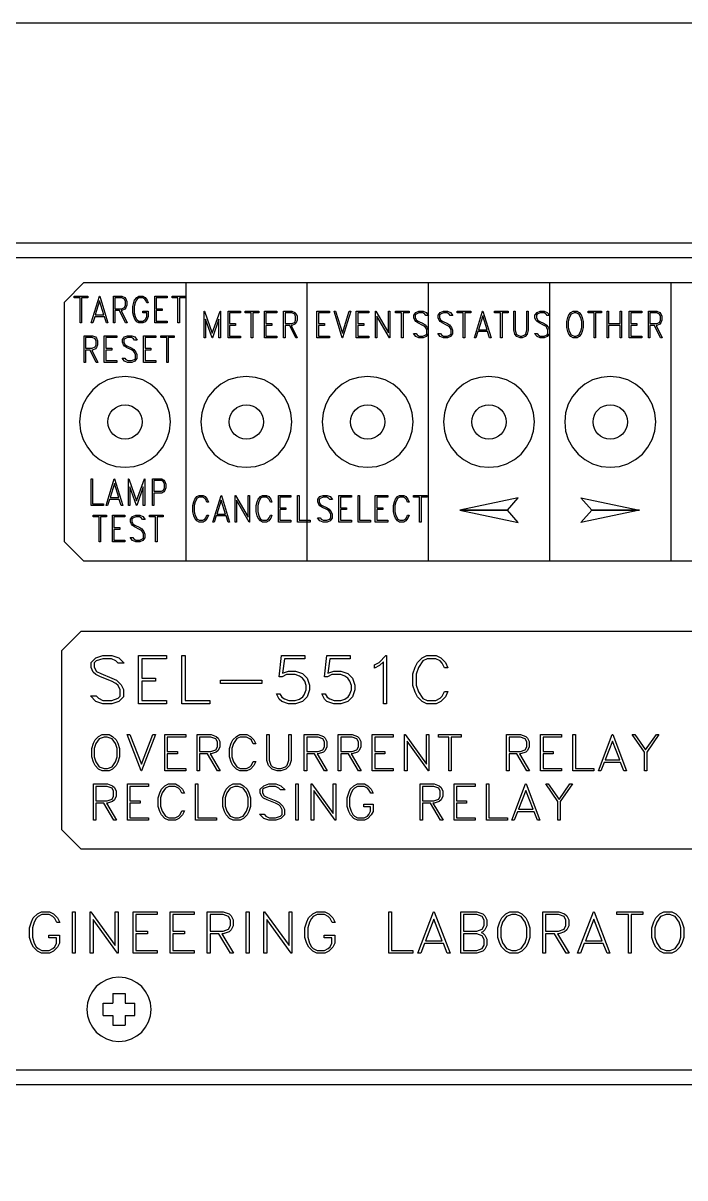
# Model space of a CAD drawing. Header units: inches. Extents: x 4.9 to 38.9, y -1.1 to 21.9.
# Drawn here: x 16.782 to 19.51, y 17.097 to 21.858 of the extents above; entities that cross this region are included whole.
import ezdxf
from ezdxf.enums import TextEntityAlignment as Align

# ---------------------------------------------------------------- set-up
doc = ezdxf.new("R2010")
doc.units = ezdxf.units.IN
doc.header["$MEASUREMENT"] = 0
for name, color, linetype in [('E_TEXT', 250, 'Continuous'), ('F_TITLE2', 6, 'Continuous'), ('F_TITLE4', 4, 'Continuous'), ('P_TITLE', 4, 'Continuous')]:
    doc.layers.add(name, color=color, linetype=linetype)
doc.styles.get("Standard").update_dxf_attribs({"font": 'ARIAL.TTF'})
doc.styles.add('TITLE', font='ARIAL.TTF', dxfattribs={"width": 0.9})

# ---------------------------------------------------------------- blocks, each defined once
blk = doc.blocks.new('TA&S_TBLK')
at = {"layer": 'P_TITLE', "color": 7}
blk.add_lwpolyline([(1.5, 0.5), (35.5007, 0.5), (35.5007, 23.5011), (1.5, 23.5011)], close=True, dxfattribs=at)
at = {"layer": 'F_TITLE2', "color": 7, "style": 'TITLE'}
blk.add_attdef('JOB-NAME', text='', height=0.1875, dxfattribs=at).set_placement((29.6506, 1.7627), align=Align.CENTER)
at = {"layer": 'F_TITLE2', "color": 7}
for tag, p in [('DESIGNER', (7.9525, 1.8139)), ('DWG-SCALE', (19.8323, 1.8147)), ('DATE-ISSUE', (34.2966, 1.7656)), ('DRAFTER', (7.9438, 1.4713)), ('SHEET', (33.9221, 1.3101)), ('SHEET-OF', (34.9297, 1.3063)), ('CHECKED', (7.9351, 1.1156))]:
    blk.add_attdef(tag, text='', height=0.125, dxfattribs=at).set_placement(p, align=Align.CENTER)
for tag, p in [('DWG-FILE', (19.3993, 1.4657)), ('PROJ-NO', (19.4051, 1.1222))]:
    blk.add_attdef(tag, p, '', height=0.125, dxfattribs=at)
at = {"layer": 'F_TITLE4', "color": 7, "style": 'TITLE'}
for tag, height, p in [('PRJ-NAME1', 0.25, (23.6332, 1.4792)), ('DWG-NAME1', 0.25, (29.6506, 1.1364)), ('PRJ-NAME2', 0.25, (23.6332, 0.9692)), ('DWG-NO', 0.1875, (34.4741, 0.8161)), ('DWG-NAME2', 0.25, (29.6506, 0.7053))]:
    blk.add_attdef(tag, text='', height=height, dxfattribs=at).set_placement(p, align=Align.CENTER)

msp = doc.modelspace()

# ---------------------------------------------------------------- linework, layer by layer
at = {"color": 7}
for p, q in [((12.8862, 20.9523), (21.4683, 20.9523)), ((12.8862, 20.9523), (21.4683, 20.9523)), ((17.4523, 20.7884), (17.4523, 19.6401)), ((17.9523, 20.7884), (17.9523, 19.6401)), ((18.4523, 20.7884), (18.4523, 19.6401)), ((18.9523, 20.7884), (18.9523, 19.6401)), ((19.4523, 20.7884), (19.4523, 19.6401)), ((17.1523, 17.8575), (17.1523, 17.8175)), ((17.1523, 17.8575), (17.2023, 17.8575)), ((17.2023, 17.8575), (17.2023, 17.8175)), ((17.1122, 17.8175), (17.1523, 17.8175)), ((17.1122, 17.7673), (17.1122, 17.8175)), ((17.2023, 17.8175), (17.2423, 17.8175)), ((17.2423, 17.7673), (17.2423, 17.8175)), ((17.1122, 17.7673), (17.1523, 17.7673)), ((17.1523, 17.7673), (17.1523, 17.7273)), ((17.2023, 17.7673), (17.2023, 17.7273)), ((17.2023, 17.7673), (17.2423, 17.7673)), ((17.1523, 17.7273), (17.2023, 17.7273)), ((12.8862, 17.4823), (21.4683, 17.4823)), ((12.8862, 17.4823), (21.4683, 17.4823))]:
    msp.add_line(p, q, dxfattribs=at)
for points in [[(20.0854, 17.5423), (18.7305, 17.5423), (17.1773, 17.5423), (15.6241, 17.5423), (14.2691, 17.5423), (13.3108, 17.5423), (13.0423, 17.5423), (12.9473, 17.5423), (12.8672, 17.6224), (12.8672, 17.7594), (12.8672, 18.1208), (12.8672, 19.2173), (12.8672, 20.3139), (12.8672, 20.6752), (12.8672, 20.8123), (12.9473, 20.8923)], [(12.9473, 20.8923), (13.0423, 20.8923), (13.3108, 20.8923), (14.2691, 20.8923), (15.6241, 20.8923), (17.1773, 20.8923), (18.7305, 20.8923), (20.0854, 20.8923)], [(19.6573, 19.6401), (18.9523, 19.6401), (18.2473, 19.6401), (17.6322, 19.6401), (17.1972, 19.6401), (17.0753, 19.6401), (17.0322, 19.6401), (16.9522, 19.7201), (16.9522, 19.8745), (16.9522, 20.2142), (16.9522, 20.554), (16.9522, 20.7084), (17.0322, 20.7884)], [(17.0322, 20.7884), (17.0753, 20.7884), (17.1972, 20.7884), (17.6322, 20.7884), (18.2473, 20.7884), (18.9523, 20.7884), (19.6573, 20.7884)], [(17.3898, 20.2143), (17.386, 20.2521), (17.375, 20.2873), (17.3578, 20.3192), (17.3349, 20.3469), (17.3071, 20.3698), (17.2753, 20.3871), (17.2401, 20.398), (17.2023, 20.4018), (17.1645, 20.398), (17.1293, 20.3871), (17.0974, 20.3698), (17.0697, 20.3469), (17.0468, 20.3192), (17.0295, 20.2873), (17.0186, 20.2521), (17.0148, 20.2143), (17.0186, 20.1766), (17.0295, 20.1414), (17.0468, 20.1096), (17.0697, 20.0819), (17.0974, 20.059), (17.1293, 20.0417), (17.1645, 20.0308), (17.2023, 20.027), (17.2401, 20.0308), (17.2753, 20.0417), (17.3071, 20.059), (17.3349, 20.0819), (17.3578, 20.1096), (17.375, 20.1414), (17.386, 20.1766), (17.3898, 20.2143), (17.3898, 20.2143)], [(17.8898, 20.2143), (17.886, 20.2521), (17.875, 20.2873), (17.8577, 20.3192), (17.8348, 20.3469), (17.8071, 20.3698), (17.7752, 20.3871), (17.74, 20.398), (17.7022, 20.4018), (17.6644, 20.398), (17.6292, 20.3871), (17.5974, 20.3698), (17.5696, 20.3469), (17.5467, 20.3192), (17.5295, 20.2873), (17.5185, 20.2521), (17.5147, 20.2143), (17.5185, 20.1766), (17.5295, 20.1414), (17.5467, 20.1096), (17.5696, 20.0819), (17.5974, 20.059), (17.6292, 20.0417), (17.6644, 20.0308), (17.7022, 20.027), (17.74, 20.0308), (17.7752, 20.0417), (17.8071, 20.059), (17.8348, 20.0819), (17.8577, 20.1096), (17.875, 20.1414), (17.886, 20.1766), (17.8898, 20.2143), (17.8898, 20.2143)], [(18.3897, 20.2143), (18.3859, 20.2521), (18.375, 20.2873), (18.3577, 20.3192), (18.3348, 20.3469), (18.3071, 20.3698), (18.2752, 20.3871), (18.24, 20.398), (18.2022, 20.4018), (18.1644, 20.398), (18.1292, 20.3871), (18.0974, 20.3698), (18.0696, 20.3469), (18.0467, 20.3192), (18.0294, 20.2873), (18.0185, 20.2521), (18.0147, 20.2143), (18.0185, 20.1766), (18.0294, 20.1414), (18.0467, 20.1096), (18.0696, 20.0819), (18.0974, 20.059), (18.1292, 20.0417), (18.1644, 20.0308), (18.2022, 20.027), (18.24, 20.0308), (18.2752, 20.0417), (18.3071, 20.059), (18.3348, 20.0819), (18.3577, 20.1096), (18.375, 20.1414), (18.3859, 20.1766), (18.3897, 20.2143), (18.3897, 20.2143)], [(18.8897, 20.2143), (18.8859, 20.2521), (18.875, 20.2873), (18.8577, 20.3192), (18.8348, 20.3469), (18.8071, 20.3698), (18.7752, 20.3871), (18.74, 20.398), (18.7022, 20.4018), (18.6645, 20.398), (18.6293, 20.3871), (18.5974, 20.3698), (18.5697, 20.3469), (18.5468, 20.3192), (18.5294, 20.2873), (18.5185, 20.2521), (18.5147, 20.2143), (18.5185, 20.1766), (18.5294, 20.1414), (18.5468, 20.1096), (18.5697, 20.0819), (18.5974, 20.059), (18.6293, 20.0417), (18.6645, 20.0308), (18.7022, 20.027), (18.74, 20.0308), (18.7752, 20.0417), (18.8071, 20.059), (18.8348, 20.0819), (18.8577, 20.1096), (18.875, 20.1414), (18.8859, 20.1766), (18.8897, 20.2143), (18.8897, 20.2143)], [(19.3897, 20.2143), (19.3859, 20.2521), (19.375, 20.2873), (19.3577, 20.3192), (19.3348, 20.3469), (19.3071, 20.3698), (19.2753, 20.3871), (19.2401, 20.398), (19.2024, 20.4018), (19.1646, 20.398), (19.1294, 20.3871), (19.0975, 20.3698), (19.0698, 20.3469), (19.0469, 20.3192), (19.0296, 20.2873), (19.0186, 20.2521), (19.0148, 20.2143), (19.0186, 20.1766), (19.0296, 20.1414), (19.0469, 20.1096), (19.0698, 20.0819), (19.0975, 20.059), (19.1294, 20.0417), (19.1646, 20.0308), (19.2024, 20.027), (19.2401, 20.0308), (19.2753, 20.0417), (19.3071, 20.059), (19.3348, 20.0819), (19.3577, 20.1096), (19.375, 20.1414), (19.3859, 20.1766), (19.3897, 20.2143), (19.3897, 20.2143)], [(19.6481, 18.4526), (18.9428, 18.4526), (18.2375, 18.4526), (17.6223, 18.4526), (17.1871, 18.4526), (17.0652, 18.4526), (17.022, 18.4526), (16.942, 18.5326), (16.942, 18.6482), (16.942, 18.9024), (16.942, 19.1566), (16.942, 19.2722), (17.022, 19.3522), (17.0652, 19.3522), (17.1871, 19.3522), (17.6223, 19.3522), (18.2375, 19.3522), (18.9428, 19.3522), (19.6481, 19.3522)], [(17.3098, 17.7924), (17.3071, 17.8191), (17.2993, 17.844), (17.2871, 17.8665), (17.271, 17.8861), (17.2514, 17.9023), (17.2289, 17.9144), (17.204, 17.9222), (17.1773, 17.9248), (17.1506, 17.9222), (17.1257, 17.9144), (17.1032, 17.9023), (17.0836, 17.8861), (17.0674, 17.8665), (17.0552, 17.844), (17.0475, 17.8191), (17.0448, 17.7924), (17.0475, 17.7657), (17.0552, 17.7408), (17.0674, 17.7183), (17.0836, 17.6987), (17.1032, 17.6825), (17.1257, 17.6703), (17.1506, 17.6625), (17.1773, 17.6598), (17.204, 17.6625), (17.2289, 17.6703), (17.2514, 17.6825), (17.271, 17.6987), (17.2871, 17.7183), (17.2993, 17.7408), (17.3071, 17.7657), (17.3098, 17.7924), (17.3098, 17.7924)]]:
    msp.add_lwpolyline(points, dxfattribs=at)
for points in [[(17.0482, 20.7252), (17.0234, 20.7252), (17.0234, 20.6221), (17.0175, 20.6221), (17.0175, 20.7252), (16.9927, 20.7252), (16.9927, 20.7326), (17.0482, 20.7326)], [(17.1317, 20.6221), (17.1256, 20.6221), (17.1175, 20.6479), (17.0773, 20.6479), (17.0692, 20.6221), (17.0631, 20.6221), (17.0968, 20.7326), (17.098, 20.7326)], [(17.1153, 20.6553), (17.0973, 20.7128), (17.0795, 20.6553)], [(17.2109, 20.6221), (17.2046, 20.6221), (17.1799, 20.6736), (17.1607, 20.6736), (17.1607, 20.6221), (17.1548, 20.6221), (17.1548, 20.7326), (17.1889, 20.7326), (17.2016, 20.7274), (17.206, 20.7219), (17.2102, 20.7111), (17.2102, 20.6952), (17.206, 20.6843), (17.2016, 20.6789), (17.1889, 20.6736), (17.1863, 20.6736)], [(17.2043, 20.6957), (17.2043, 20.7106), (17.2004, 20.7201), (17.1885, 20.7252), (17.1607, 20.7252), (17.1607, 20.6811), (17.1885, 20.6811), (17.2004, 20.6862)], [(17.2981, 20.7045), (17.2918, 20.7045), (17.2874, 20.7152), (17.2835, 20.7201), (17.2757, 20.7252), (17.2597, 20.7252), (17.2518, 20.7201), (17.2479, 20.7152), (17.2438, 20.7052), (17.2397, 20.6901), (17.2397, 20.6646), (17.2438, 20.6495), (17.2479, 20.6395), (17.2518, 20.6346), (17.2597, 20.6297), (17.2757, 20.6297), (17.2835, 20.6346), (17.2874, 20.6395), (17.2914, 20.6494), (17.2914, 20.6633), (17.275, 20.6633), (17.275, 20.6707), (17.2974, 20.6707), (17.2974, 20.6487), (17.2931, 20.638), (17.2847, 20.6275), (17.276, 20.6221), (17.2591, 20.6221), (17.2506, 20.6275), (17.2421, 20.638), (17.238, 20.6487), (17.2338, 20.6643), (17.2338, 20.6904), (17.238, 20.7062), (17.2414, 20.7167), (17.2506, 20.7274), (17.2591, 20.7326), (17.276, 20.7326), (17.2847, 20.7274), (17.2931, 20.7167)], [(17.3764, 20.6221), (17.325, 20.6221), (17.325, 20.7326), (17.3764, 20.7326), (17.3764, 20.7252), (17.3311, 20.7252), (17.3311, 20.6811), (17.3557, 20.6811), (17.3557, 20.6736), (17.3311, 20.6736), (17.3311, 20.6297), (17.3764, 20.6297)], [(17.4512, 20.7252), (17.4264, 20.7252), (17.4264, 20.6221), (17.4205, 20.6221), (17.4205, 20.7252), (17.3959, 20.7252), (17.3959, 20.7326), (17.4512, 20.7326)], [(17.5954, 20.5607), (17.5895, 20.5607), (17.5895, 20.6385), (17.5622, 20.5607), (17.561, 20.5607), (17.5337, 20.6385), (17.5337, 20.5607), (17.5278, 20.5607), (17.5278, 20.6711), (17.5291, 20.6711), (17.5615, 20.5802), (17.5939, 20.6711), (17.5954, 20.6711)], [(17.6785, 20.5607), (17.6273, 20.5607), (17.6273, 20.6711), (17.6785, 20.6711), (17.6785, 20.6636), (17.6332, 20.6636), (17.6332, 20.6197), (17.658, 20.6197), (17.658, 20.6122), (17.6332, 20.6122), (17.6332, 20.5682), (17.6785, 20.5682)], [(17.7533, 20.6636), (17.7287, 20.6636), (17.7287, 20.5607), (17.7228, 20.5607), (17.7228, 20.6636), (17.698, 20.6636), (17.698, 20.6711), (17.7533, 20.6711)], [(17.8282, 20.5607), (17.777, 20.5607), (17.777, 20.6711), (17.8282, 20.6711), (17.8282, 20.6636), (17.7829, 20.6636), (17.7829, 20.6197), (17.8077, 20.6197), (17.8077, 20.6122), (17.7829, 20.6122), (17.7829, 20.5682), (17.8282, 20.5682)], [(17.9121, 20.5607), (17.9057, 20.5607), (17.8809, 20.6122), (17.862, 20.6122), (17.862, 20.5607), (17.856, 20.5607), (17.856, 20.6711), (17.8899, 20.6711), (17.9026, 20.6658), (17.9072, 20.6604), (17.9113, 20.6497), (17.9113, 20.6336), (17.9072, 20.6229), (17.9026, 20.6175), (17.8899, 20.6122), (17.8874, 20.6122)], [(17.9054, 20.6343), (17.9054, 20.649), (17.9015, 20.6587), (17.8898, 20.6636), (17.862, 20.6636), (17.862, 20.6197), (17.8898, 20.6197), (17.9015, 20.6246)], [(18.0447, 20.5607), (17.9933, 20.5607), (17.9933, 20.6711), (18.0447, 20.6711), (18.0447, 20.6636), (17.9995, 20.6636), (17.9995, 20.6197), (18.024, 20.6197), (18.024, 20.6122), (17.9995, 20.6122), (17.9995, 20.5682), (18.0447, 20.5682)], [(18.1324, 20.6711), (18.0986, 20.5607), (18.0974, 20.5607), (18.0637, 20.6711), (18.0698, 20.6711), (18.098, 20.5805), (18.1263, 20.6711)], [(18.2068, 20.5607), (18.1554, 20.5607), (18.1554, 20.6711), (18.2068, 20.6711), (18.2068, 20.6636), (18.1614, 20.6636), (18.1614, 20.6197), (18.1861, 20.6197), (18.1861, 20.6122), (18.1614, 20.6122), (18.1614, 20.5682), (18.2068, 20.5682)], [(18.2939, 20.5607), (18.2926, 20.5607), (18.2404, 20.6507), (18.2404, 20.5607), (18.2344, 20.5607), (18.2344, 20.6711), (18.2358, 20.6711), (18.288, 20.5811), (18.288, 20.6711), (18.2939, 20.6711)], [(18.373, 20.6636), (18.3482, 20.6636), (18.3482, 20.5607), (18.3423, 20.5607), (18.3423, 20.6636), (18.3175, 20.6636), (18.3175, 20.6711), (18.373, 20.6711)], [(18.4531, 20.6533), (18.4423, 20.6533), (18.4381, 20.6587), (18.4301, 20.6636), (18.414, 20.6636), (18.4021, 20.6587), (18.3984, 20.6541), (18.3984, 20.6445), (18.4023, 20.6348), (18.4101, 20.6299), (18.4308, 20.6195), (18.4392, 20.6145), (18.4477, 20.6038), (18.452, 20.5931), (18.452, 20.5768), (18.4431, 20.566), (18.4306, 20.5607), (18.4138, 20.5607), (18.4011, 20.566), (18.3911, 20.5785), (18.4019, 20.5785), (18.4064, 20.5733), (18.4142, 20.5682), (18.4303, 20.5682), (18.4423, 20.5733), (18.4459, 20.5778), (18.4459, 20.5924), (18.442, 20.6024), (18.4381, 20.6072), (18.4299, 20.6122), (18.4094, 20.6226), (18.4009, 20.6278), (18.3967, 20.6333), (18.3925, 20.644), (18.3925, 20.655), (18.4011, 20.6658), (18.4138, 20.6711), (18.4306, 20.6711), (18.4431, 20.6658)], [(18.5539, 20.6533), (18.543, 20.6533), (18.5388, 20.6587), (18.5308, 20.6636), (18.5147, 20.6636), (18.5028, 20.6587), (18.4991, 20.6541), (18.4991, 20.6445), (18.503, 20.6348), (18.5108, 20.6299), (18.5315, 20.6195), (18.54, 20.6145), (18.5484, 20.6038), (18.5527, 20.5931), (18.5527, 20.5768), (18.544, 20.566), (18.5313, 20.5607), (18.5145, 20.5607), (18.5018, 20.566), (18.4918, 20.5785), (18.5027, 20.5785), (18.5071, 20.5733), (18.5149, 20.5682), (18.531, 20.5682), (18.543, 20.5733), (18.5466, 20.5778), (18.5466, 20.5924), (18.5427, 20.6024), (18.5388, 20.6072), (18.5306, 20.6122), (18.5101, 20.6226), (18.5016, 20.6278), (18.4974, 20.6333), (18.4932, 20.644), (18.4932, 20.655), (18.5018, 20.6658), (18.5145, 20.6711), (18.5313, 20.6711), (18.544, 20.6658)], [(18.6274, 20.6636), (18.6027, 20.6636), (18.6027, 20.5607), (18.5967, 20.5607), (18.5967, 20.6636), (18.572, 20.6636), (18.572, 20.6711), (18.6274, 20.6711)], [(18.711, 20.5607), (18.7049, 20.5607), (18.6968, 20.5865), (18.6566, 20.5865), (18.6485, 20.5607), (18.6424, 20.5607), (18.6759, 20.6711), (18.6773, 20.6711)], [(18.7812, 20.6636), (18.7565, 20.6636), (18.7565, 20.5607), (18.7505, 20.5607), (18.7505, 20.6636), (18.7258, 20.6636), (18.7258, 20.6711), (18.7812, 20.6711)], [(18.8643, 20.5926), (18.86, 20.5766), (18.8516, 20.566), (18.8389, 20.5607), (18.8304, 20.5607), (18.8177, 20.566), (18.809, 20.5766), (18.8048, 20.5926), (18.8048, 20.6711), (18.8107, 20.6711), (18.8107, 20.5929), (18.8148, 20.578), (18.8185, 20.5733), (18.8305, 20.5682), (18.8385, 20.5682), (18.8506, 20.5733), (18.8543, 20.578), (18.8584, 20.5929), (18.8584, 20.6711), (18.8643, 20.6711)], [(18.9528, 20.6533), (18.9419, 20.6533), (18.9377, 20.6587), (18.9297, 20.6636), (18.9136, 20.6636), (18.9016, 20.6587), (18.898, 20.6541), (18.898, 20.6445), (18.9019, 20.6348), (18.9097, 20.6299), (18.9304, 20.6195), (18.9389, 20.6145), (18.9474, 20.6038), (18.9514, 20.5931), (18.9514, 20.5768), (18.9428, 20.566), (18.9301, 20.5607), (18.9135, 20.5607), (18.9007, 20.566), (18.8907, 20.5785), (18.9016, 20.5785), (18.9058, 20.5733), (18.9138, 20.5682), (18.9299, 20.5682), (18.9419, 20.5733), (18.9455, 20.5778), (18.9455, 20.5924), (18.9416, 20.6024), (18.9377, 20.6072), (18.9296, 20.6122), (18.909, 20.6226), (18.9006, 20.6278), (18.8963, 20.6333), (18.8919, 20.644), (18.8919, 20.655), (18.9007, 20.6658), (18.9135, 20.6711), (18.9301, 20.6711), (18.9428, 20.6658)], [(19.0913, 20.6029), (19.0871, 20.5872), (19.083, 20.5766), (19.0745, 20.566), (19.0659, 20.5607), (19.0489, 20.5607), (19.0404, 20.566), (19.032, 20.5766), (19.0279, 20.5872), (19.0237, 20.6029), (19.0237, 20.6289), (19.0279, 20.6446), (19.032, 20.6553), (19.0404, 20.6658), (19.0489, 20.6711), (19.0659, 20.6711), (19.0745, 20.6658), (19.083, 20.6553), (19.0871, 20.6446), (19.0913, 20.6289)], [(19.0854, 20.6033), (19.0854, 20.6287), (19.0813, 20.6436), (19.0733, 20.6587), (19.0615, 20.6636), (19.0535, 20.6636), (19.0416, 20.6587), (19.0335, 20.6436), (19.0296, 20.6287), (19.0296, 20.6033), (19.0335, 20.5882), (19.0416, 20.5733), (19.0535, 20.5682), (19.0625, 20.5682), (19.0733, 20.5733), (19.0813, 20.5882)], [(19.1661, 20.6636), (19.1415, 20.6636), (19.1415, 20.5607), (19.1356, 20.5607), (19.1356, 20.6636), (19.1108, 20.6636), (19.1108, 20.6711), (19.1661, 20.6711)], [(19.2493, 20.5607), (19.2434, 20.5607), (19.2434, 20.6122), (19.1957, 20.6122), (19.1957, 20.5607), (19.1898, 20.5607), (19.1898, 20.6711), (19.1957, 20.6711), (19.1957, 20.6197), (19.2434, 20.6197), (19.2434, 20.6711), (19.2493, 20.6711)], [(19.3324, 20.5607), (19.281, 20.5607), (19.281, 20.6711), (19.3324, 20.6711), (19.3324, 20.6636), (19.2871, 20.6636), (19.2871, 20.6197), (19.3117, 20.6197), (19.3117, 20.6122), (19.2871, 20.6122), (19.2871, 20.5682), (19.3324, 20.5682)], [(19.4161, 20.5607), (19.4099, 20.5607), (19.3851, 20.6122), (19.3661, 20.6122), (19.3661, 20.5607), (19.36, 20.5607), (19.36, 20.6711), (19.3941, 20.6711), (19.4068, 20.6658), (19.4112, 20.6604), (19.4155, 20.6497), (19.4155, 20.6336), (19.4112, 20.6229), (19.4068, 20.6175), (19.3941, 20.6122), (19.3916, 20.6122)], [(19.4095, 20.6343), (19.4095, 20.649), (19.4056, 20.6587), (19.3938, 20.6636), (19.3661, 20.6636), (19.3661, 20.6197), (19.3938, 20.6197), (19.4056, 20.6246)], [(18.6946, 20.5939), (18.6766, 20.6512), (18.6588, 20.5939)], [(17.0895, 20.4593), (17.0832, 20.4593), (17.0585, 20.5107), (17.0393, 20.5107), (17.0393, 20.4593), (17.0334, 20.4593), (17.0334, 20.5697), (17.0675, 20.5697), (17.0802, 20.5644), (17.0846, 20.559), (17.0888, 20.5482), (17.0888, 20.5322), (17.0846, 20.5214), (17.0802, 20.5161), (17.0675, 20.5107), (17.0648, 20.5107)], [(17.1678, 20.4593), (17.1165, 20.4593), (17.1165, 20.5697), (17.1678, 20.5697), (17.1678, 20.5622), (17.1224, 20.5622), (17.1224, 20.5182), (17.1472, 20.5182), (17.1472, 20.5107), (17.1224, 20.5107), (17.1224, 20.4668), (17.1678, 20.4668)], [(17.2521, 20.5519), (17.2413, 20.5519), (17.237, 20.5571), (17.2291, 20.5622), (17.2129, 20.5622), (17.2009, 20.5571), (17.1973, 20.5526), (17.1973, 20.5431), (17.2012, 20.5334), (17.209, 20.5283), (17.2297, 20.518), (17.2382, 20.5129), (17.2467, 20.5024), (17.2509, 20.4917), (17.2509, 20.4754), (17.2421, 20.4646), (17.2296, 20.4593), (17.2128, 20.4593), (17.2001, 20.4646), (17.1901, 20.4771), (17.2009, 20.4771), (17.2053, 20.4717), (17.2131, 20.4668), (17.2292, 20.4668), (17.2413, 20.4717), (17.2448, 20.4763), (17.2448, 20.491), (17.2409, 20.5009), (17.237, 20.5058), (17.2289, 20.5109), (17.2084, 20.5212), (17.1999, 20.5263), (17.1957, 20.5317), (17.1914, 20.5424), (17.1914, 20.5536), (17.2001, 20.5644), (17.2128, 20.5697), (17.2296, 20.5697), (17.2421, 20.5644)], [(17.3298, 20.4593), (17.2786, 20.4593), (17.2786, 20.5697), (17.3298, 20.5697), (17.3298, 20.5622), (17.2845, 20.5622), (17.2845, 20.5182), (17.3092, 20.5182), (17.3092, 20.5107), (17.2845, 20.5107), (17.2845, 20.4668), (17.3298, 20.4668)], [(17.4047, 20.5622), (17.3799, 20.5622), (17.3799, 20.4593), (17.374, 20.4593), (17.374, 20.5622), (17.3493, 20.5622), (17.3493, 20.5697), (17.4047, 20.5697)], [(17.0829, 20.5327), (17.0829, 20.5477), (17.0788, 20.5571), (17.0671, 20.5622), (17.0393, 20.5622), (17.0393, 20.5182), (17.0671, 20.5182), (17.0788, 20.5232)], [(17.1133, 19.8693), (17.0621, 19.8693), (17.0621, 19.9797), (17.068, 19.9797), (17.068, 19.8768), (17.1133, 19.8768)], [(17.1926, 19.8693), (17.1867, 19.8693), (17.1784, 19.8949), (17.1382, 19.8949), (17.13, 19.8693), (17.1239, 19.8693), (17.1577, 19.9797), (17.159, 19.9797)], [(17.1762, 19.9024), (17.1584, 19.9599), (17.1404, 19.9024)], [(17.2835, 19.8693), (17.2775, 19.8693), (17.2775, 19.9471), (17.2502, 19.8693), (17.2491, 19.8693), (17.2218, 19.9471), (17.2218, 19.8693), (17.2158, 19.8693), (17.2158, 19.9797), (17.2174, 19.9797), (17.2497, 19.8888), (17.2819, 19.9797), (17.2835, 19.9797)], [(17.3706, 19.9422), (17.3666, 19.9314), (17.3621, 19.9261), (17.3535, 19.9207), (17.3213, 19.9207), (17.3213, 19.8693), (17.3153, 19.8693), (17.3153, 19.9797), (17.3535, 19.9797), (17.3621, 19.9744), (17.3666, 19.969), (17.3706, 19.9582)], [(17.3647, 19.9427), (17.3647, 19.9576), (17.3608, 19.9673), (17.353, 19.9722), (17.3213, 19.9722), (17.3213, 19.9281), (17.353, 19.9281), (17.3608, 19.9331)], [(17.5459, 19.8291), (17.541, 19.8169), (17.5327, 19.8064), (17.5241, 19.8012), (17.5071, 19.8012), (17.4985, 19.8064), (17.49, 19.8169), (17.4859, 19.8276), (17.4817, 19.8434), (17.4817, 19.8693), (17.4859, 19.8851), (17.49, 19.8956), (17.4985, 19.9063), (17.5071, 19.9115), (17.5241, 19.9115), (17.5327, 19.9063), (17.541, 19.8956), (17.5459, 19.8834), (17.5397, 19.8834), (17.5352, 19.8942), (17.5313, 19.899), (17.5235, 19.9041), (17.5076, 19.9041), (17.4996, 19.8992), (17.4917, 19.8841), (17.4876, 19.869), (17.4876, 19.8435), (17.4917, 19.8286), (17.4996, 19.8135), (17.5076, 19.8086), (17.5235, 19.8086), (17.5313, 19.8135), (17.5352, 19.8185), (17.5397, 19.8291)], [(17.6329, 19.8012), (17.627, 19.8012), (17.6187, 19.8268), (17.5785, 19.8268), (17.5703, 19.8012), (17.5642, 19.8012), (17.598, 19.9115), (17.5993, 19.9115)], [(17.7156, 19.8012), (17.7141, 19.8012), (17.6621, 19.8912), (17.6621, 19.8012), (17.6561, 19.8012), (17.6561, 19.9115), (17.6575, 19.9115), (17.7095, 19.8213), (17.7095, 19.9115), (17.7156, 19.9115)], [(17.8075, 19.8291), (17.8026, 19.8169), (17.7943, 19.8064), (17.7857, 19.8012), (17.7687, 19.8012), (17.7601, 19.8064), (17.7516, 19.8169), (17.7475, 19.8276), (17.7433, 19.8434), (17.7433, 19.8693), (17.7475, 19.8851), (17.7516, 19.8956), (17.7601, 19.9063), (17.7687, 19.9115), (17.7857, 19.9115), (17.7943, 19.9063), (17.8026, 19.8956), (17.8075, 19.8834), (17.8013, 19.8834), (17.7968, 19.8942), (17.7929, 19.899), (17.7852, 19.9041), (17.7692, 19.9041), (17.7612, 19.8992), (17.7533, 19.8841), (17.7492, 19.869), (17.7492, 19.8435), (17.7533, 19.8286), (17.7612, 19.8135), (17.7692, 19.8086), (17.7852, 19.8086), (17.7929, 19.8135), (17.7968, 19.8185), (17.8013, 19.8291)], [(17.8859, 19.8012), (17.8347, 19.8012), (17.8347, 19.9115), (17.8859, 19.9115), (17.8859, 19.9041), (17.8406, 19.9041), (17.8406, 19.86), (17.8653, 19.86), (17.8653, 19.8525), (17.8406, 19.8525), (17.8406, 19.8086), (17.8859, 19.8086)], [(17.9649, 19.8012), (17.9137, 19.8012), (17.9137, 19.9115), (17.9196, 19.9115), (17.9196, 19.8086), (17.9649, 19.8086)], [(18.0578, 19.8937), (18.0469, 19.8937), (18.0425, 19.899), (18.0347, 19.9041), (18.0186, 19.9041), (18.0066, 19.899), (18.0028, 19.8944), (18.0028, 19.8849), (18.0067, 19.8752), (18.0147, 19.8702), (18.0352, 19.86), (18.0437, 19.8547), (18.0522, 19.8442), (18.0564, 19.8335), (18.0564, 19.8173), (18.0478, 19.8064), (18.0351, 19.8012), (18.0183, 19.8012), (18.0056, 19.8064), (17.9957, 19.819), (18.0064, 19.819), (18.0108, 19.8135), (18.0186, 19.8086), (18.0347, 19.8086), (18.0468, 19.8135), (18.0505, 19.8181), (18.0505, 19.8329), (18.0464, 19.8427), (18.0425, 19.8476), (18.0344, 19.8527), (18.014, 19.863), (18.0056, 19.8681), (18.0011, 19.8736), (17.9969, 19.8844), (17.9969, 19.8954), (18.0056, 19.9063), (18.0183, 19.9115), (18.0351, 19.9115), (18.0478, 19.9063)], [(18.1354, 19.8012), (18.0841, 19.8012), (18.0841, 19.9115), (18.1354, 19.9115), (18.1354, 19.9041), (18.0902, 19.9041), (18.0902, 19.86), (18.1147, 19.86), (18.1147, 19.8525), (18.0902, 19.8525), (18.0902, 19.8086), (18.1354, 19.8086)], [(18.2144, 19.8012), (18.1631, 19.8012), (18.1631, 19.9115), (18.169, 19.9115), (18.169, 19.8086), (18.2144, 19.8086)], [(18.2851, 19.8012), (18.2338, 19.8012), (18.2338, 19.9115), (18.2851, 19.9115), (18.2851, 19.9041), (18.2399, 19.9041), (18.2399, 19.86), (18.2644, 19.86), (18.2644, 19.8525), (18.2399, 19.8525), (18.2399, 19.8086), (18.2851, 19.8086)], [(18.373, 19.8291), (18.368, 19.8169), (18.3596, 19.8064), (18.3509, 19.8012), (18.3341, 19.8012), (18.3255, 19.8064), (18.317, 19.8169), (18.3129, 19.8276), (18.3087, 19.8434), (18.3087, 19.8693), (18.3129, 19.8851), (18.317, 19.8956), (18.3255, 19.9063), (18.3341, 19.9115), (18.3509, 19.9115), (18.3596, 19.9063), (18.368, 19.8956), (18.373, 19.8834), (18.3667, 19.8834), (18.3623, 19.8942), (18.3584, 19.899), (18.3506, 19.9041), (18.3346, 19.9041), (18.3267, 19.8992), (18.3187, 19.8841), (18.3146, 19.869), (18.3146, 19.8435), (18.3187, 19.8286), (18.3267, 19.8135), (18.3346, 19.8086), (18.3506, 19.8086), (18.3584, 19.8135), (18.3623, 19.8185), (18.3667, 19.8291)], [(18.447, 19.9041), (18.4225, 19.9041), (18.4225, 19.8012), (18.4164, 19.8012), (18.4164, 19.9041), (18.3918, 19.9041), (18.3918, 19.9115), (18.447, 19.9115)], [(18.8227, 19.9017), (18.5818, 19.8505), (18.7785, 19.8505)], [(19.0818, 19.9017), (19.3227, 19.8505), (19.1261, 19.8505)], [(17.6165, 19.8342), (17.5987, 19.8917), (17.5807, 19.8342)], [(17.1263, 19.8227), (17.1016, 19.8227), (17.1016, 19.7196), (17.0956, 19.7196), (17.0956, 19.8227), (17.0709, 19.8227), (17.0709, 19.8302), (17.1263, 19.8302)], [(17.2011, 19.7196), (17.1499, 19.7196), (17.1499, 19.8302), (17.2011, 19.8302), (17.2011, 19.8227), (17.1558, 19.8227), (17.1558, 19.7786), (17.1806, 19.7786), (17.1806, 19.7712), (17.1558, 19.7712), (17.1558, 19.7271), (17.2011, 19.7271)], [(17.2855, 19.8122), (17.2747, 19.8122), (17.2704, 19.8176), (17.2625, 19.8227), (17.2463, 19.8227), (17.2343, 19.8176), (17.2307, 19.813), (17.2307, 19.8034), (17.2346, 19.7937), (17.2424, 19.7888), (17.2631, 19.7784), (17.2714, 19.7734), (17.2801, 19.7627), (17.2842, 19.752), (17.2842, 19.7357), (17.2755, 19.725), (17.2628, 19.7196), (17.2462, 19.7196), (17.2335, 19.725), (17.2235, 19.7374), (17.2343, 19.7374), (17.2385, 19.7322), (17.2465, 19.7271), (17.2626, 19.7271), (17.2745, 19.7322), (17.2782, 19.7367), (17.2782, 19.7513), (17.2742, 19.7613), (17.2704, 19.7661), (17.2623, 19.7713), (17.2418, 19.7815), (17.2333, 19.7867), (17.2289, 19.7922), (17.2246, 19.8029), (17.2246, 19.8139), (17.2335, 19.8247), (17.2462, 19.8302), (17.2628, 19.8302), (17.2755, 19.8247)], [(17.3591, 19.8227), (17.3343, 19.8227), (17.3343, 19.7196), (17.3284, 19.7196), (17.3284, 19.8227), (17.3037, 19.8227), (17.3037, 19.8302), (17.3591, 19.8302)], [(18.7785, 19.8505), (18.5818, 19.8505), (18.8227, 19.7993)], [(19.1261, 19.8505), (19.3227, 19.8505), (19.0818, 19.7993)], [(17.1989, 19.219), (17.1745, 19.219), (17.1648, 19.2286), (17.147, 19.2376), (17.1107, 19.2376), (17.0838, 19.2286), (17.0754, 19.2203), (17.0754, 19.203), (17.0843, 19.1856), (17.1019, 19.1767), (17.1484, 19.1581), (17.1673, 19.1489), (17.1865, 19.1298), (17.196, 19.1106), (17.196, 19.0813), (17.1765, 19.0618), (17.1478, 19.0523), (17.1102, 19.0523), (17.0817, 19.0618), (17.0592, 19.0843), (17.0834, 19.0843), (17.0932, 19.0747), (17.1111, 19.0657), (17.1472, 19.0657), (17.1743, 19.0747), (17.1824, 19.083), (17.1824, 19.1094), (17.1734, 19.1272), (17.1648, 19.1359), (17.1465, 19.1452), (17.1004, 19.1637), (17.0814, 19.173), (17.0715, 19.1828), (17.0621, 19.202), (17.0621, 19.222), (17.0817, 19.2415), (17.1102, 19.251), (17.1478, 19.251), (17.1765, 19.2415)], [(17.3737, 19.0523), (17.2582, 19.0523), (17.2582, 19.251), (17.3737, 19.251), (17.3737, 19.2376), (17.2716, 19.2376), (17.2716, 19.1584), (17.3272, 19.1584), (17.3272, 19.1449), (17.2716, 19.1449), (17.2716, 19.0657), (17.3737, 19.0657)], [(17.5514, 19.0523), (17.4359, 19.0523), (17.4359, 19.251), (17.4495, 19.251), (17.4495, 19.0657), (17.5514, 19.0657)], [(17.9622, 19.1096), (17.9527, 19.0811), (17.9333, 19.0618), (17.9047, 19.0523), (17.8765, 19.0523), (17.8479, 19.0618), (17.8379, 19.0716), (17.827, 19.0935), (17.8409, 19.0935), (17.8482, 19.0791), (17.8592, 19.072), (17.877, 19.0657), (17.9042, 19.0657), (17.9211, 19.0713), (17.9354, 19.0813), (17.9406, 19.0893), (17.9488, 19.1103), (17.9488, 19.1282), (17.9427, 19.1459), (17.9343, 19.1584), (17.922, 19.1666), (17.9042, 19.1727), (17.8679, 19.1727), (17.8494, 19.1633), (17.8374, 19.1633), (17.847, 19.251), (17.9437, 19.251), (17.9437, 19.2376), (17.8601, 19.2376), (17.8514, 19.1779), (17.8765, 19.1861), (17.9047, 19.1861), (17.9333, 19.1767), (17.9527, 19.1572), (17.9622, 19.1288)], [(18.149, 19.1096), (18.1397, 19.0811), (18.1202, 19.0618), (18.0917, 19.0523), (18.0634, 19.0523), (18.0347, 19.0618), (18.0247, 19.0716), (18.0139, 19.0935), (18.0278, 19.0935), (18.0351, 19.0791), (18.0461, 19.072), (18.0639, 19.0657), (18.0912, 19.0657), (18.1081, 19.0713), (18.1224, 19.0813), (18.1276, 19.0893), (18.1356, 19.1103), (18.1356, 19.1282), (18.1295, 19.1459), (18.1212, 19.1584), (18.1088, 19.1666), (18.0912, 19.1727), (18.0549, 19.1727), (18.0364, 19.1633), (18.0242, 19.1633), (18.0339, 19.251), (18.1305, 19.251), (18.1305, 19.2376), (18.0469, 19.2376), (18.0384, 19.1779), (18.0634, 19.1861), (18.0917, 19.1861), (18.1202, 19.1767), (18.1397, 19.1572), (18.149, 19.1288)], [(18.2804, 19.0523), (18.267, 19.0523), (18.267, 19.2252), (18.2517, 19.21), (18.2299, 19.1991), (18.2299, 19.2132), (18.2492, 19.223), (18.2775, 19.251), (18.2804, 19.251)], [(18.5335, 19.1028), (18.5227, 19.0808), (18.5035, 19.0618), (18.4842, 19.0523), (18.446, 19.0523), (18.4269, 19.0618), (18.4077, 19.0808), (18.3986, 19.0999), (18.3889, 19.1282), (18.3889, 19.175), (18.3986, 19.2034), (18.4077, 19.2225), (18.4269, 19.2415), (18.446, 19.251), (18.4842, 19.251), (18.5035, 19.2415), (18.5227, 19.2225), (18.5335, 19.2005), (18.5194, 19.2005), (18.5096, 19.2198), (18.5008, 19.2286), (18.4832, 19.2376), (18.4472, 19.2376), (18.4294, 19.2288), (18.4114, 19.2015), (18.4025, 19.1745), (18.4025, 19.1288), (18.4114, 19.1018), (18.4294, 19.0745), (18.4472, 19.0657), (18.4832, 19.0657), (18.5008, 19.0747), (18.5096, 19.0835), (18.5194, 19.1028)], [(17.766, 19.1355), (17.5951, 19.1355), (17.5951, 19.1491), (17.766, 19.1491)], [(17.1794, 18.8329), (17.1721, 18.8115), (17.1651, 18.7973), (17.1509, 18.7831), (17.1365, 18.7759), (17.1078, 18.7759), (17.0934, 18.7831), (17.079, 18.7973), (17.0722, 18.8115), (17.0651, 18.8329), (17.0651, 18.868), (17.0722, 18.8892), (17.079, 18.9036), (17.0934, 18.9178), (17.1078, 18.925), (17.1365, 18.925), (17.1509, 18.9178), (17.1651, 18.9036), (17.1721, 18.8892), (17.1794, 18.868)], [(17.1692, 18.8332), (17.1692, 18.8675), (17.1626, 18.8878), (17.149, 18.908), (17.1289, 18.9148), (17.1155, 18.9148), (17.0955, 18.908), (17.0819, 18.8878), (17.0751, 18.8675), (17.0751, 18.8332), (17.0819, 18.8129), (17.0955, 18.7927), (17.1155, 18.7859), (17.1305, 18.7859), (17.149, 18.7927), (17.1626, 18.8129)], [(17.3274, 18.925), (17.2704, 18.7759), (17.2684, 18.7759), (17.2114, 18.925), (17.2218, 18.925), (17.2694, 18.8026), (17.317, 18.925)], [(17.4528, 18.7759), (17.3664, 18.7759), (17.3664, 18.925), (17.4528, 18.925), (17.4528, 18.9148), (17.3764, 18.9148), (17.3764, 18.8555), (17.4181, 18.8555), (17.4181, 18.8453), (17.3764, 18.8453), (17.3764, 18.7859), (17.4528, 18.7859)], [(17.5942, 18.7759), (17.5836, 18.7759), (17.5419, 18.8453), (17.5096, 18.8453), (17.5096, 18.7759), (17.4996, 18.7759), (17.4996, 18.925), (17.5569, 18.925), (17.5785, 18.9178), (17.5859, 18.9106), (17.5931, 18.896), (17.5931, 18.8743), (17.5859, 18.8599), (17.5785, 18.8526), (17.5569, 18.8453), (17.5527, 18.8453)], [(17.5831, 18.8751), (17.5831, 18.8951), (17.5764, 18.908), (17.5564, 18.9148), (17.5096, 18.9148), (17.5096, 18.8555), (17.5564, 18.8555), (17.5764, 18.8622)], [(17.7412, 18.8137), (17.7331, 18.7973), (17.7189, 18.7831), (17.7043, 18.7759), (17.6756, 18.7759), (17.6612, 18.7831), (17.6468, 18.7973), (17.64, 18.8115), (17.6327, 18.8329), (17.6327, 18.868), (17.64, 18.8892), (17.6468, 18.9036), (17.6612, 18.9178), (17.6756, 18.925), (17.7043, 18.925), (17.7189, 18.9178), (17.7331, 18.9036), (17.7412, 18.887), (17.7307, 18.887), (17.7233, 18.9016), (17.7168, 18.908), (17.7034, 18.9148), (17.6765, 18.9148), (17.6631, 18.9084), (17.6497, 18.8878), (17.6429, 18.8675), (17.6429, 18.8332), (17.6497, 18.8129), (17.6631, 18.7926), (17.6765, 18.7859), (17.7034, 18.7859), (17.7168, 18.7927), (17.7233, 18.7993), (17.7307, 18.8137)], [(17.8874, 18.8188), (17.8803, 18.7975), (17.8657, 18.7831), (17.8443, 18.7759), (17.8299, 18.7759), (17.8085, 18.7831), (17.794, 18.7975), (17.787, 18.8188), (17.787, 18.925), (17.797, 18.925), (17.797, 18.8193), (17.8038, 18.7992), (17.8101, 18.7927), (17.8304, 18.7859), (17.8438, 18.7859), (17.8642, 18.7927), (17.8704, 18.7992), (17.8772, 18.8193), (17.8772, 18.925), (17.8874, 18.925)], [(18.0357, 18.7759), (18.0251, 18.7759), (17.9833, 18.8453), (17.9511, 18.8453), (17.9511, 18.7759), (17.9411, 18.7759), (17.9411, 18.925), (17.9984, 18.925), (18.02, 18.9178), (18.0274, 18.9106), (18.0345, 18.896), (18.0345, 18.8743), (18.0274, 18.8599), (18.02, 18.8526), (17.9984, 18.8453), (17.994, 18.8453)], [(18.0244, 18.8751), (18.0244, 18.8951), (18.0178, 18.908), (17.9979, 18.9148), (17.9511, 18.9148), (17.9511, 18.8555), (17.9979, 18.8555), (18.0178, 18.8622)], [(18.1759, 18.7759), (18.1653, 18.7759), (18.1236, 18.8453), (18.0913, 18.8453), (18.0913, 18.7759), (18.0812, 18.7759), (18.0812, 18.925), (18.1386, 18.925), (18.16, 18.9178), (18.1676, 18.9106), (18.1748, 18.896), (18.1748, 18.8743), (18.1676, 18.8599), (18.16, 18.8526), (18.1386, 18.8453), (18.1342, 18.8453)], [(18.1646, 18.8751), (18.1646, 18.8951), (18.158, 18.908), (18.1381, 18.9148), (18.0913, 18.9148), (18.0913, 18.8555), (18.1381, 18.8555), (18.158, 18.8622)], [(18.308, 18.7759), (18.2214, 18.7759), (18.2214, 18.925), (18.308, 18.925), (18.308, 18.9148), (18.2316, 18.9148), (18.2316, 18.8555), (18.2733, 18.8555), (18.2733, 18.8453), (18.2316, 18.8453), (18.2316, 18.7859), (18.308, 18.7859)], [(18.4552, 18.7759), (18.4526, 18.7759), (18.3648, 18.8975), (18.3648, 18.7759), (18.3546, 18.7759), (18.3546, 18.925), (18.357, 18.925), (18.445, 18.8032), (18.445, 18.925), (18.4552, 18.925)], [(18.5883, 18.9148), (18.5466, 18.9148), (18.5466, 18.7759), (18.5366, 18.7759), (18.5366, 18.9148), (18.4949, 18.9148), (18.4949, 18.925), (18.5883, 18.925)], [(18.8701, 18.7759), (18.8592, 18.7759), (18.8177, 18.8453), (18.7854, 18.8453), (18.7854, 18.7759), (18.7753, 18.7759), (18.7753, 18.925), (18.8328, 18.925), (18.8541, 18.9178), (18.8617, 18.9106), (18.8687, 18.896), (18.8687, 18.8743), (18.8617, 18.8599), (18.8541, 18.8526), (18.8328, 18.8453), (18.8283, 18.8453)], [(18.8587, 18.8751), (18.8587, 18.8951), (18.8521, 18.908), (18.8322, 18.9148), (18.7854, 18.9148), (18.7854, 18.8555), (18.8322, 18.8555), (18.8521, 18.8622)], [(19.0021, 18.7759), (18.9155, 18.7759), (18.9155, 18.925), (19.0021, 18.925), (19.0021, 18.9148), (18.9255, 18.9148), (18.9255, 18.8555), (18.9672, 18.8555), (18.9672, 18.8453), (18.9255, 18.8453), (18.9255, 18.7859), (19.0021, 18.7859)], [(19.1354, 18.7759), (19.0487, 18.7759), (19.0487, 18.925), (19.0589, 18.925), (19.0589, 18.7859), (19.1354, 18.7859)], [(19.2693, 18.7759), (19.259, 18.7759), (19.2452, 18.8105), (19.1774, 18.8105), (19.1637, 18.7759), (19.1534, 18.7759), (19.2103, 18.925), (19.2124, 18.925)], [(19.4031, 18.925), (19.3531, 18.8532), (19.3531, 18.7759), (19.3431, 18.7759), (19.3431, 18.8532), (19.2929, 18.925), (19.3037, 18.925), (19.3482, 18.8617), (19.3924, 18.925)], [(19.2415, 18.8207), (19.2113, 18.898), (19.1812, 18.8207)], [(17.1667, 18.5723), (17.156, 18.5723), (17.1143, 18.6418), (17.0821, 18.6418), (17.0821, 18.5723), (17.0721, 18.5723), (17.0721, 18.7215), (17.1294, 18.7215), (17.1509, 18.7142), (17.1584, 18.7069), (17.1655, 18.6925), (17.1655, 18.6708), (17.1584, 18.6562), (17.1509, 18.649), (17.1294, 18.6418), (17.1251, 18.6418)], [(17.1553, 18.6717), (17.1553, 18.6917), (17.1489, 18.7046), (17.1289, 18.7113), (17.0821, 18.7113), (17.0821, 18.652), (17.1289, 18.652), (17.1489, 18.6588)], [(17.2987, 18.5723), (17.2123, 18.5723), (17.2123, 18.7215), (17.2987, 18.7215), (17.2987, 18.7113), (17.2223, 18.7113), (17.2223, 18.652), (17.264, 18.652), (17.264, 18.6418), (17.2223, 18.6418), (17.2223, 18.5825), (17.2987, 18.5825)], [(17.4469, 18.6103), (17.4388, 18.5938), (17.4245, 18.5796), (17.41, 18.5723), (17.3813, 18.5723), (17.3669, 18.5796), (17.3525, 18.5938), (17.3457, 18.6081), (17.3386, 18.6293), (17.3386, 18.6644), (17.3457, 18.6857), (17.3525, 18.7), (17.3669, 18.7142), (17.3813, 18.7215), (17.41, 18.7215), (17.4245, 18.7142), (17.4388, 18.7), (17.4469, 18.6835), (17.4364, 18.6835), (17.4291, 18.6979), (17.4225, 18.7046), (17.4091, 18.7113), (17.3821, 18.7113), (17.3689, 18.7047), (17.3554, 18.6844), (17.3486, 18.664), (17.3486, 18.6298), (17.3554, 18.6094), (17.3689, 18.5891), (17.3821, 18.5825), (17.4091, 18.5825), (17.4225, 18.5893), (17.4291, 18.5959), (17.4364, 18.6103)], [(17.5792, 18.5723), (17.4927, 18.5723), (17.4927, 18.7215), (17.5027, 18.7215), (17.5027, 18.5825), (17.5792, 18.5825)], [(17.7192, 18.6293), (17.7121, 18.6081), (17.7051, 18.5938), (17.6909, 18.5796), (17.6763, 18.5723), (17.6478, 18.5723), (17.6334, 18.5796), (17.619, 18.5938), (17.6122, 18.6081), (17.6049, 18.6293), (17.6049, 18.6644), (17.6122, 18.6857), (17.619, 18.7), (17.6334, 18.7142), (17.6478, 18.7215), (17.6763, 18.7215), (17.6909, 18.7142), (17.7051, 18.7), (17.7121, 18.6857), (17.7192, 18.6644)], [(17.7092, 18.6298), (17.7092, 18.664), (17.7026, 18.6844), (17.6889, 18.7046), (17.6688, 18.7113), (17.6555, 18.7113), (17.6353, 18.7046), (17.6219, 18.6844), (17.6151, 18.664), (17.6151, 18.6298), (17.6219, 18.6094), (17.6353, 18.5893), (17.6555, 18.5825), (17.6705, 18.5825), (17.6889, 18.5893), (17.7026, 18.6094)], [(17.8618, 18.6974), (17.8435, 18.6974), (17.8362, 18.7046), (17.8228, 18.7113), (17.7957, 18.7113), (17.7755, 18.7046), (17.7692, 18.6985), (17.7692, 18.6856), (17.7758, 18.6723), (17.7891, 18.6657), (17.8238, 18.6517), (17.838, 18.6449), (17.8525, 18.6305), (17.8596, 18.6161), (17.8596, 18.5942), (17.8448, 18.5796), (17.8235, 18.5723), (17.7953, 18.5723), (17.7738, 18.5796), (17.757, 18.5964), (17.7751, 18.5964), (17.7826, 18.5893), (17.7958, 18.5825), (17.823, 18.5825), (17.8433, 18.5893), (17.8494, 18.5954), (17.8494, 18.6152), (17.8426, 18.6286), (17.8362, 18.635), (17.8225, 18.642), (17.7879, 18.6559), (17.7736, 18.6629), (17.7663, 18.6703), (17.759, 18.6847), (17.759, 18.6996), (17.7738, 18.7142), (17.7953, 18.7215), (17.8235, 18.7215), (17.8448, 18.7142)], [(17.9164, 18.5723), (17.9062, 18.5723), (17.9062, 18.7215), (17.9164, 18.7215)], [(18.0705, 18.5723), (18.0681, 18.5723), (17.9801, 18.694), (17.9801, 18.5723), (17.9701, 18.5723), (17.9701, 18.7215), (17.9723, 18.7215), (18.0605, 18.5998), (18.0605, 18.7215), (18.0705, 18.7215)], [(18.2256, 18.6835), (18.2151, 18.6835), (18.2078, 18.6979), (18.2012, 18.7046), (18.1878, 18.7113), (18.1609, 18.7113), (18.1475, 18.7046), (18.141, 18.6979), (18.1341, 18.6846), (18.1273, 18.664), (18.1273, 18.6298), (18.1341, 18.6093), (18.141, 18.5959), (18.1475, 18.5893), (18.1609, 18.5825), (18.1878, 18.5825), (18.2012, 18.5893), (18.2078, 18.5959), (18.2146, 18.6091), (18.2146, 18.6279), (18.1866, 18.6279), (18.1866, 18.6379), (18.2246, 18.6379), (18.2246, 18.6083), (18.2175, 18.5937), (18.2032, 18.5794), (18.1887, 18.5723), (18.16, 18.5723), (18.1456, 18.5796), (18.1312, 18.5938), (18.1244, 18.6081), (18.1173, 18.6293), (18.1173, 18.6644), (18.1244, 18.6857), (18.1302, 18.7), (18.1456, 18.7142), (18.16, 18.7215), (18.1887, 18.7215), (18.2032, 18.7142), (18.2175, 18.7)], [(18.5132, 18.5723), (18.5025, 18.5723), (18.4608, 18.6418), (18.4286, 18.6418), (18.4286, 18.5723), (18.4186, 18.5723), (18.4186, 18.7215), (18.4759, 18.7215), (18.4972, 18.7142), (18.5049, 18.7069), (18.512, 18.6925), (18.512, 18.6708), (18.5049, 18.6562), (18.4972, 18.649), (18.4759, 18.6418), (18.4715, 18.6418)], [(18.5018, 18.6717), (18.5018, 18.6917), (18.4952, 18.7046), (18.4754, 18.7113), (18.4286, 18.7113), (18.4286, 18.652), (18.4754, 18.652), (18.4952, 18.6588)], [(18.6452, 18.5723), (18.5586, 18.5723), (18.5586, 18.7215), (18.6452, 18.7215), (18.6452, 18.7113), (18.5688, 18.7113), (18.5688, 18.652), (18.6105, 18.652), (18.6105, 18.6418), (18.5688, 18.6418), (18.5688, 18.5825), (18.6452, 18.5825)], [(18.7785, 18.5723), (18.692, 18.5723), (18.692, 18.7215), (18.702, 18.7215), (18.702, 18.5825), (18.7785, 18.5825)], [(18.9124, 18.5723), (18.9023, 18.5723), (18.8885, 18.6071), (18.8205, 18.6071), (18.807, 18.5723), (18.7965, 18.5723), (18.8534, 18.7215), (18.8556, 18.7215)], [(19.0462, 18.7215), (18.9962, 18.6498), (18.9962, 18.5723), (18.9862, 18.5723), (18.9862, 18.6498), (18.9362, 18.7215), (18.9469, 18.7215), (18.9913, 18.6581), (19.0355, 18.7215)], [(18.8846, 18.6171), (18.8545, 18.6946), (18.8244, 18.6171)], [(16.933, 18.151), (16.921, 18.151), (16.9125, 18.1676), (16.9049, 18.1751), (16.8898, 18.1829), (16.8588, 18.1829), (16.8435, 18.1751), (16.8361, 18.1676), (16.8281, 18.1522), (16.8203, 18.1286), (16.8203, 18.0893), (16.8281, 18.0659), (16.8361, 18.0505), (16.8435, 18.0428), (16.8588, 18.035), (16.8898, 18.035), (16.9049, 18.0428), (16.9125, 18.0505), (16.9203, 18.0657), (16.9203, 18.0873), (16.8884, 18.0873), (16.8884, 18.0988), (16.9318, 18.0988), (16.9318, 18.0647), (16.9235, 18.0481), (16.9073, 18.0318), (16.8906, 18.0235), (16.8578, 18.0235), (16.8413, 18.0318), (16.8249, 18.0481), (16.8169, 18.0645), (16.8088, 18.089), (16.8088, 18.1291), (16.8169, 18.1535), (16.8235, 18.17), (16.8413, 18.1863), (16.8578, 18.1946), (16.8906, 18.1946), (16.9073, 18.1863), (16.9235, 18.17)], [(16.9969, 18.0235), (16.9854, 18.0235), (16.9854, 18.1946), (16.9969, 18.1946)], [(17.1738, 18.0235), (17.1709, 18.0235), (17.0702, 18.163), (17.0702, 18.0235), (17.0585, 18.0235), (17.0585, 18.1946), (17.0612, 18.1946), (17.1621, 18.055), (17.1621, 18.1946), (17.1738, 18.1946)], [(17.3345, 18.0235), (17.2353, 18.0235), (17.2353, 18.1946), (17.3345, 18.1946), (17.3345, 18.1829), (17.2469, 18.1829), (17.2469, 18.1147), (17.2947, 18.1147), (17.2947, 18.1032), (17.2469, 18.1032), (17.2469, 18.035), (17.3345, 18.035)], [(17.4874, 18.0235), (17.3881, 18.0235), (17.3881, 18.1946), (17.4874, 18.1946), (17.4874, 18.1829), (17.3998, 18.1829), (17.3998, 18.1147), (17.4474, 18.1147), (17.4474, 18.1032), (17.3998, 18.1032), (17.3998, 18.035), (17.4874, 18.035)], [(17.6495, 18.0235), (17.6373, 18.0235), (17.5895, 18.1032), (17.5525, 18.1032), (17.5525, 18.0235), (17.541, 18.0235), (17.541, 18.1946), (17.6068, 18.1946), (17.6314, 18.1863), (17.64, 18.178), (17.6482, 18.1613), (17.6482, 18.1364), (17.64, 18.1198), (17.6314, 18.1115), (17.6068, 18.1032), (17.6017, 18.1032)], [(17.7133, 18.0235), (17.7017, 18.0235), (17.7017, 18.1946), (17.7133, 18.1946)], [(17.8899, 18.0235), (17.8872, 18.0235), (17.7863, 18.163), (17.7863, 18.0235), (17.7748, 18.0235), (17.7748, 18.1946), (17.7775, 18.1946), (17.8784, 18.055), (17.8784, 18.1946), (17.8899, 18.1946)], [(18.0678, 18.151), (18.0559, 18.151), (18.0474, 18.1676), (18.0398, 18.1751), (18.0245, 18.1829), (17.9937, 18.1829), (17.9784, 18.1751), (17.971, 18.1676), (17.963, 18.1522), (17.9552, 18.1286), (17.9552, 18.0893), (17.963, 18.0659), (17.971, 18.0505), (17.9784, 18.0428), (17.9937, 18.035), (18.0245, 18.035), (18.0398, 18.0428), (18.0474, 18.0505), (18.0552, 18.0657), (18.0552, 18.0873), (18.0234, 18.0873), (18.0234, 18.0988), (18.0668, 18.0988), (18.0668, 18.0647), (18.0585, 18.0481), (18.0422, 18.0318), (18.0256, 18.0235), (17.9927, 18.0235), (17.9762, 18.0318), (17.9598, 18.0481), (17.9518, 18.0645), (17.9435, 18.089), (17.9435, 18.1291), (17.9518, 18.1535), (17.9584, 18.17), (17.9762, 18.1863), (17.9927, 18.1946), (18.0256, 18.1946), (18.0422, 18.1863), (18.0585, 18.17)], [(18.3884, 18.0235), (18.289, 18.0235), (18.289, 18.1946), (18.3006, 18.1946), (18.3006, 18.035), (18.3884, 18.035)], [(18.542, 18.0235), (18.5301, 18.0235), (18.5144, 18.0634), (18.4365, 18.0634), (18.4209, 18.0235), (18.4091, 18.0235), (18.4742, 18.1946), (18.4767, 18.1946)], [(18.6937, 18.0567), (18.6856, 18.0401), (18.6769, 18.0318), (18.6524, 18.0235), (18.5866, 18.0235), (18.5866, 18.1946), (18.6524, 18.1946), (18.6769, 18.1863), (18.6856, 18.178), (18.6937, 18.1613), (18.6937, 18.1364), (18.6856, 18.1198), (18.6769, 18.1115), (18.6698, 18.1091), (18.6769, 18.1068), (18.6856, 18.0983), (18.6937, 18.0815)], [(18.8704, 18.089), (18.8623, 18.0645), (18.8541, 18.0481), (18.8378, 18.0318), (18.8212, 18.0235), (18.7885, 18.0235), (18.7719, 18.0318), (18.7554, 18.0481), (18.7476, 18.0645), (18.7393, 18.089), (18.7393, 18.1291), (18.7476, 18.1535), (18.7554, 18.17), (18.7719, 18.1863), (18.7885, 18.1946), (18.8212, 18.1946), (18.8378, 18.1863), (18.8541, 18.17), (18.8623, 18.1535), (18.8704, 18.1291)], [(19.0326, 18.0235), (19.0204, 18.0235), (18.9726, 18.1032), (18.9357, 18.1032), (18.9357, 18.0235), (18.9241, 18.0235), (18.9241, 18.1946), (18.9899, 18.1946), (19.0145, 18.1863), (19.0231, 18.178), (19.0313, 18.1613), (19.0313, 18.1364), (19.0231, 18.1198), (19.0145, 18.1115), (18.9899, 18.1032), (18.9848, 18.1032)], [(19.2008, 18.0235), (19.1891, 18.0235), (19.1734, 18.0634), (19.0955, 18.0634), (19.0798, 18.0235), (19.0679, 18.0235), (19.1332, 18.1946), (19.1356, 18.1946)], [(19.3366, 18.1829), (19.2888, 18.1829), (19.2888, 18.0235), (19.2773, 18.0235), (19.2773, 18.1829), (19.2295, 18.1829), (19.2295, 18.1946), (19.3366, 18.1946)], [(19.5055, 18.089), (19.4972, 18.0645), (19.4892, 18.0481), (19.4729, 18.0318), (19.4562, 18.0235), (19.4234, 18.0235), (19.407, 18.0318), (19.3905, 18.0481), (19.3826, 18.0645), (19.3744, 18.089), (19.3744, 18.1291), (19.3826, 18.1535), (19.3905, 18.17), (19.407, 18.1863), (19.4234, 18.1946), (19.4562, 18.1946), (19.4729, 18.1863), (19.4892, 18.17), (19.4972, 18.1535), (19.5055, 18.1291)], [(17.6366, 18.1374), (17.6366, 18.1603), (17.629, 18.1751), (17.6063, 18.1829), (17.5525, 18.1829), (17.5525, 18.1147), (17.6063, 18.1147), (17.629, 18.1225)], [(18.5101, 18.0749), (18.4755, 18.1637), (18.4409, 18.0749)], [(18.6822, 18.1374), (18.6822, 18.1603), (18.6747, 18.1751), (18.6519, 18.1829), (18.5981, 18.1829), (18.5981, 18.1147), (18.6519, 18.1147), (18.6747, 18.1225)], [(18.8589, 18.0893), (18.8589, 18.1286), (18.8512, 18.1519), (18.8356, 18.1751), (18.8126, 18.1829), (18.7971, 18.1829), (18.7741, 18.1751), (18.7587, 18.1519), (18.7509, 18.1286), (18.7509, 18.0893), (18.7587, 18.0661), (18.7741, 18.0428), (18.7971, 18.035), (18.8144, 18.035), (18.8356, 18.0428), (18.8512, 18.0661)], [(19.0198, 18.1374), (19.0198, 18.1603), (19.0121, 18.1751), (18.9894, 18.1829), (18.9357, 18.1829), (18.9357, 18.1147), (18.9894, 18.1147), (19.0121, 18.1225)], [(19.169, 18.0749), (19.1344, 18.1637), (19.0998, 18.0749)], [(19.4938, 18.0893), (19.4938, 18.1286), (19.4862, 18.1519), (19.4706, 18.1751), (19.4477, 18.1829), (19.4323, 18.1829), (19.4092, 18.1751), (19.3938, 18.1519), (19.386, 18.1286), (19.386, 18.0893), (19.3938, 18.0661), (19.4092, 18.0428), (19.4323, 18.035), (19.4495, 18.035), (19.4706, 18.0428), (19.4862, 18.0661)], [(18.6822, 18.0576), (18.6822, 18.0806), (18.6747, 18.0954), (18.6519, 18.1032), (18.5981, 18.1032), (18.5981, 18.035), (18.6519, 18.035), (18.6747, 18.0428)]]:
    msp.add_lwpolyline(points, close=True, dxfattribs=at)
for centre, radius in [((17.2023, 20.2143), 0.0707), ((17.7023, 20.2143), 0.0708), ((18.2023, 20.2143), 0.0708), ((18.7023, 20.2143), 0.0708), ((19.2023, 20.2143), 0.0708)]:
    msp.add_circle(centre, radius, dxfattribs=at)

# ---------------------------------------------------------------- block references
at = {"layer": 'E_TEXT'}
msp.add_blockref('TA&S_TBLK', (3.4253, -1.6426), dxfattribs=at)

doc.saveas('drawing.dxf')
